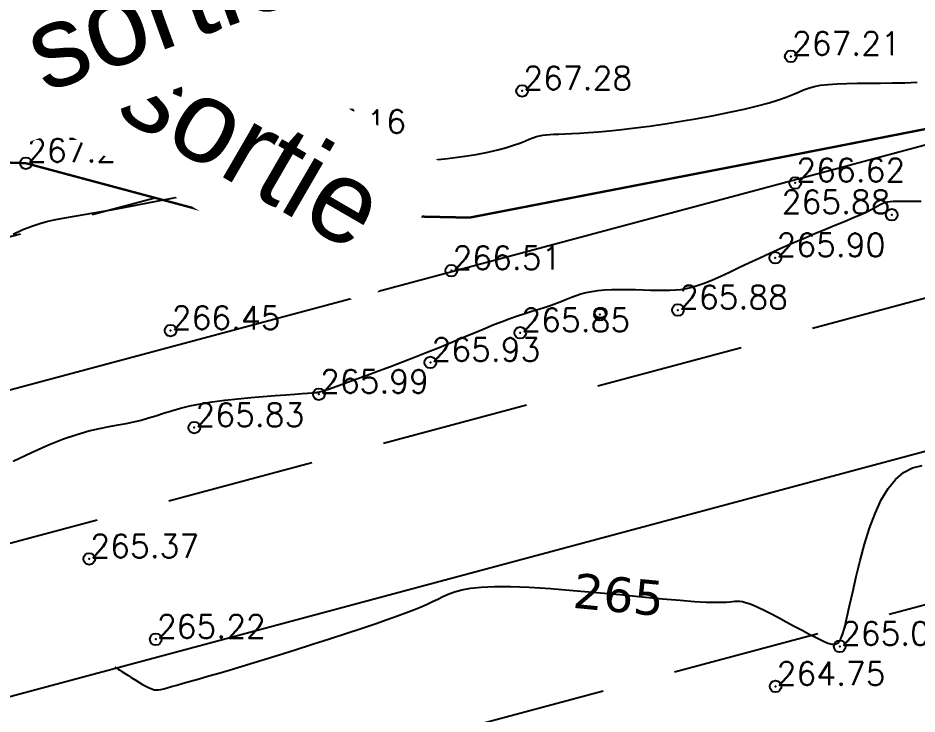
# Model space of a CAD drawing. Header units: millimetres. Extents: x 524954 to 526204, y 9523489 to 9524010.
# Drawn here: x 525491.1 to 525529.64, y 9523524.63 to 9523554.47 of the extents above; entities that cross this region are included whole.
import ezdxf
from ezdxf import colors
from ezdxf.entities.mleader import LeaderData, LeaderLine
from ezdxf.enums import TextEntityAlignment as Align
from ezdxf.math import Vec2, Vec3

# ---------------------------------------------------------------- set-up
doc = ezdxf.new("R2010")
doc.units = ezdxf.units.MM
doc.header["$PDMODE"] = 32
doc.header["$PDSIZE"] = 0.5
doc.linetypes.add('ACAD_ISO12W100', pattern=[21, 12, -3, 0, -3, 0, -3])
doc.linetypes.add('CACHE2', pattern=[4.7625, 3.175, -1.5875])
for name, color, linetype in [('Bord Fleuve', 4, 'ACAD_ISO12W100'), ('CN_01_00', 3, 'Continuous'), ('CN_02_00', 4, 'Continuous'), ('CN_05_00', 6, 'Continuous'), ('Cotation Courbes de niveau', 7, 'Continuous'), ('ETQ IMPAIR', 7, 'Continuous'), ('ETQ PAIR', 7, 'Continuous'), ('TopoAlt', 3, 'Continuous'), ('TOPOJIS', 7, 'Continuous'), ('Toponomie', 7, 'CACHE2')]:
    doc.layers.add(name, color=color, linetype=linetype)
doc.styles.add('Simplex 1.0', font='Simplex.shx', dxfattribs={"width": 0.99, "height": 1})
doc.styles.get("Standard").update_dxf_attribs({"font": 'arial.ttf'})
doc.styles.add('Verdana 1.0', font='verdana.ttf', dxfattribs={"width": 0.99, "height": 1})

# ---------------------------------------------------------------- blocks, each defined once
blk = doc.blocks.new('TCPOINT M')
at = {"color": 0}
blk.add_point((0, 0), dxfattribs=at)
at = {"layer": 'TopoAlt', "style": 'Simplex 1.0', "width": 0.99}
blk.add_attdef('ALT', (0.15, 0.15), '', height=1, dxfattribs=at)

msp = doc.modelspace()

# ---------------------------------------------------------------- hatches: boundary and pattern name
at = {"layer": 'Bord Fleuve', "ltscale": 0.5}
h = msp.add_hatch(dxfattribs=at)
h.set_pattern_fill('ANSI33', color=256, scale=2, angle=330, style=0)
h.paths.add_polyline_path([(526101.715, 9523771.778), (526101.498, 9523728.689), (526067.042, 9523702.1), (526048.223, 9523678.528), (526031.816, 9523676.184), (526027.837, 9523671.249), (526016.46, 9523661.911), (526012.684, 9523655.259), (526010.342, 9523652.337), (526009.349, 9523649.826), (526002.836, 9523644.901), (526001.359, 9523638.704), (525998.552, 9523634.868), (525992.641, 9523630.59), (525971.373, 9523621.771), (525946.333, 9523622.282), (525936.503, 9523619.892), (525930.695, 9523617.923), (525919.699, 9523615.395), (525895.841, 9523612.948), (525885.599, 9523613.628), (525875.196, 9523613.421), (525867.372, 9523614.558), (525859.164, 9523613.749), (525850.68, 9523611.584), (525842.877, 9523609.413), (525834.137, 9523605.724), (525821.783, 9523602.11), (525815.903, 9523600.185), (525796.184, 9523594.113), (525774.026, 9523585.199), (525767.099, 9523581.761), (525763.989, 9523580.32), (525760.33, 9523578.539), (525748.039, 9523572.413), (525744.059, 9523571.766), (525739.195, 9523569.005), (525726.381, 9523563.785), (525719.788, 9523561.814), (525707.248, 9523554.536), (525700.147, 9523552.212), (525692.212, 9523549.16), (525674.921, 9523545.702), (525662.522, 9523542.332), (525644.942, 9523541.016), (525635.899, 9523540.053), (525621.612, 9523536.522), (525609.298, 9523533.789), (525593.484, 9523529.477), (525590.482, 9523529.837), (525587.338, 9523528.188), (525575.413, 9523524.864), (525573.541, 9523524.376), (525537.559, 9523507.804), (525536.053, 9523507.312), (525509.961, 9523500.658), (525472.702, 9523501.018), (525453.195, 9523495.13), (525425.264, 9523493.316), (525409.725, 9523500.229), (525383.624, 9523517.145), (525374.857, 9523528.592), (525397.503, 9523550.219), (525408.728, 9523544.096), (525423.511, 9523536.311), (525445.736, 9523537.578), (525453.966, 9523539.782), (525464.454, 9523546.087), (525473.153, 9523547.827), (525482.046, 9523548.599), (525491.438, 9523548.246), (525499.251, 9523546.152), (525510.455, 9523545.914), (525524.182, 9523548.573), (525533.752, 9523550.446), (525539.312, 9523550.42), (525543.959, 9523554.529), (525548.966, 9523556.567), (525556.157, 9523559.482), (525565.701, 9523562.659), (525575.687, 9523565.927), (525586.045, 9523569.089), (525592.726, 9523570.833), (525599.232, 9523573.013), (525615.849, 9523577.326), (525625.16, 9523582.583), (525628.685, 9523586.517), (525632.523, 9523586.625), (525648.079, 9523583.088), (525655.429, 9523583.638), (525665.347, 9523586.334), (525670.505, 9523587.365), (525674.974, 9523592.31), (525681.363, 9523595.427), (525690.374, 9523596.897), (525696.726, 9523596.667), (525703.112, 9523600.372), (525712.502, 9523603.181), (525720.951, 9523606.622), (525729.973, 9523611.744), (525735.094, 9523612.577), (525741.896, 9523615.967), (525746.088, 9523618.007), (525749.05, 9523619.379), (525756.94, 9523623.296), (525766.831, 9523627.898), (525804.249, 9523638.101), (525817.576, 9523642.025), (525828.432, 9523644.919), (525839.805, 9523649.896), (525846.166, 9523651.166), (525855.839, 9523655.822), (525867.776, 9523655.711), (525877.503, 9523655.632), (525886.144, 9523654.198), (525894.786, 9523653.829), (525911.157, 9523655.506), (525918.652, 9523656.801), (525925.004, 9523658.249), (525933.183, 9523660.832), (525939.613, 9523663.374), (525944.509, 9523665.893), (525950.393, 9523669.022), (525957.623, 9523672.73), (525962.986, 9523676.276), (525970.165, 9523679.965), (525973.599, 9523682.924), (525976.261, 9523684.646), (525980.145, 9523686.246), (525987.591, 9523689.162), (525991.967, 9523692.966), (525998.543, 9523697.851), (526003.542, 9523703.73), (526012.581, 9523711.677), (526026.66, 9523716.709), (526030.85, 9523726.011), (526046.387, 9523740.613), (526052.355, 9523745.599), (526061.927, 9523759.011), (526073.275, 9523760.379), (526077.818, 9523761.95), (526083.981, 9523762.217)])
h.paths.add_polyline_path([(525512.661, 9523516.101), (525534.357, 9523523.257), (525535.319, 9523520.342), (525513.623, 9523513.186)], flags=24)
h.paths.add_polyline_path([(525743.331, 9523593.045), (525764.315, 9523602.078), (525765.529, 9523599.259), (525744.545, 9523590.226)], flags=24)
h.paths.add_polyline_path([(525983.194, 9523662.071), (526001.508, 9523675.73), (526003.343, 9523673.269), (525985.029, 9523659.611)], flags=24)

# ---------------------------------------------------------------- linework, layer by layer
at = {"layer": 'Bord Fleuve', "ltscale": 0.35, "flags": 128}
msp.add_lwpolyline([(525394.064, 9523546.741, 0.1, 0.1, 0), (525403.511, 9523541.057, 0.1, 0.1, 0), (525423.511, 9523536.311, 0.1, 0.1, 0), (525445.736, 9523537.578, 0.1, 0.1, 0), (525453.966, 9523539.782, 0.1, 0.1, 0), (525464.454, 9523546.087, 0.1, 0.1, 0), (525473.153, 9523547.827, 0.1, 0.1, 0), (525482.046, 9523548.599, 0.1, 0.1, 0), (525491.438, 9523548.246, 0.1, 0.1, 0), (525499.251, 9523546.152, 0.1, 0.1, 0), (525510.455, 9523545.914, 0.1, 0.1, 0), (525524.182, 9523548.573, 0.1, 0.1, 0), (525533.752, 9523550.446, 0.1, 0.1, 0), (525539.312, 9523550.42, 0.1, 0.1, 0), (525543.959, 9523554.529, 0.1, 0.1, 0), (525548.966, 9523556.567, 0.1, 0.1, 0), (525556.157, 9523559.482, 0.1, 0.1, 0), (525565.701, 9523562.659, 0.1, 0.1, 0), (525575.687, 9523565.927, 0.1, 0.1, 0), (525586.045, 9523569.089, 0.1, 0.1, 0), (525592.726, 9523570.833, 0.1, 0.1, 0), (525599.232, 9523573.013, 0.1, 0.1, 0), (525615.849, 9523577.326, 0.1, 0.1, 0), (525625.16, 9523582.583, 0.1, 0.1, 0), (525628.685, 9523586.517, 0.1, 0.1, 0), (525632.523, 9523586.625, 0.1, 0.1, 0), (525648.079, 9523583.088, 0.1, 0.1, 0), (525655.429, 9523583.638, 0.1, 0.1, 0), (525665.347, 9523586.334, 0.1, 0.1, 0), (525670.505, 9523587.365, 0.1, 0.1, 0), (525674.974, 9523592.31, 0.1, 0.1, 0), (525674.974, 9523592.31, 0.1, 0.1, 0), (525681.363, 9523595.427, 0.1, 0.1, 0), (525681.363, 9523595.427, 0.1, 0.1, 0), (525690.374, 9523596.897, 0.1, 0.1, 0), (525696.726, 9523596.667, 0.1, 0.1, 0), (525703.112, 9523600.372, 0.1, 0.1, 0), (525712.502, 9523603.181, 0.1, 0.1, 0), (525712.502, 9523603.181, 0.1, 0.1, 0), (525720.951, 9523606.622, 0.1, 0.1, 0), (525729.973, 9523611.744, 0.1, 0.1, 0), (525735.094, 9523612.577, 0.1, 0.1, 0), (525741.896, 9523615.967, 0.1, 0.1, 0), (525746.088, 9523618.007, 0.1, 0.1, 0), (525749.05, 9523619.379, 0.1, 0.1, 0), (525756.94, 9523623.296, 0.1, 0.1, 0), (525766.831, 9523627.898, 0.1, 0.1, 0), (525804.249, 9523638.101, 0.1, 0.1, 0), (525817.576, 9523642.025, 0.1, 0.1, 0), (525828.432, 9523644.919, 0.1, 0.1, 0), (525839.805, 9523649.896, 0.1, 0.1, 0), (525846.166, 9523651.166, 0.1, 0.1, 0), (525855.839, 9523655.822, 0.1, 0.1, 0), (525867.776, 9523655.711, 0.1, 0.1, 0), (525877.503, 9523655.632, 0.1, 0.1, 0), (525886.144, 9523654.198, 0.1, 0.1, 0), (525894.786, 9523653.829, 0.1, 0.1, 0), (525911.157, 9523655.506, 0.1, 0.1, 0), (525918.652, 9523656.801, 0.1, 0.1, 0), (525925.004, 9523658.249, 0.1, 0.1, 0), (525933.183, 9523660.832, 0.1, 0.1, 0), (525939.613, 9523663.374, 0.1, 0.1, 0), (525944.509, 9523665.893, 0.1, 0.1, 0), (525950.393, 9523669.022, 0.1, 0.1, 0), (525957.623, 9523672.73, 0.1, 0.1, 0), (525962.986, 9523676.276, 0.1, 0.1, 0), (525970.165, 9523679.965, 0.1, 0.1, 0), (525970.165, 9523679.965, 0.1, 0.1, 0), (525973.599, 9523682.924, 0.1, 0.1, 0), (525976.261, 9523684.646, 0.1, 0.1, 0), (525980.145, 9523686.246, 0.1, 0.1, 0), (525987.591, 9523689.162, 0.1, 0.1, 0), (525991.967, 9523692.966, 0.1, 0.1, 0), (525998.543, 9523697.851, 0.1, 0.1, 0), (526003.542, 9523703.73, 0.1, 0.1, 0), (526012.581, 9523711.677, 0.1, 0.1, 0), (526026.66, 9523716.709, 0.1, 0.1, 0), (526030.85, 9523726.011, 0.1, 0.1, 0), (526046.387, 9523740.613, 0.1, 0.1, 0), (526052.355, 9523745.599, 0.1, 0.1, 0), (526061.927, 9523759.011, 0.1, 0.1, 0), (526073.275, 9523760.379, 0.1, 0.1, 0), (526077.818, 9523761.95, 0.1, 0.1, 0), (526083.981, 9523762.217, 0.1, 0.1, 0), (526101.715, 9523771.778, 0, 0, 0)], format="xyseb", dxfattribs=at)
at = {"layer": 'CN_01_00', "elevation": 267, "flags": 128}
msp.add_lwpolyline([(525490.891, 9523545.211), (525491.313, 9523545.4), (525491.691, 9523545.55), (525492.04, 9523545.668), (525492.379, 9523545.761), (525492.727, 9523545.839), (525493.103, 9523545.909), (525493.527, 9523545.981), (525494.017, 9523546.061), (525494.591, 9523546.159), (525495.263, 9523546.28), (525496.012, 9523546.422), (525496.812, 9523546.577), (525497.636, 9523546.741), (525498.457, 9523546.907), (525499.25, 9523547.071), (525499.987, 9523547.225), (525500.641, 9523547.364), (525501.194, 9523547.483), (525501.651, 9523547.584), (525502.027, 9523547.668), (525502.335, 9523547.738), (525502.591, 9523547.794), (525502.807, 9523547.841), (525502.998, 9523547.878), (525503.177, 9523547.91), (525503.358, 9523547.936), (525503.552, 9523547.96), (525503.769, 9523547.981), (525504.02, 9523548.003), (525504.314, 9523548.025), (525504.663, 9523548.05), (525505.075, 9523548.079), (525505.563, 9523548.112), (525506.131, 9523548.152), (525506.763, 9523548.199), (525507.438, 9523548.252), (525508.136, 9523548.312), (525508.836, 9523548.379), (525509.517, 9523548.452), (525510.158, 9523548.533), (525510.739, 9523548.621), (525511.243, 9523548.715), (525511.674, 9523548.814), (525512.04, 9523548.915), (525512.348, 9523549.014), (525512.608, 9523549.109), (525512.827, 9523549.196), (525513.014, 9523549.274), (525513.176, 9523549.339), (525513.321, 9523549.39), (525513.458, 9523549.427), (525513.595, 9523549.453), (525513.738, 9523549.471), (525513.896, 9523549.483), (525514.076, 9523549.491), (525514.287, 9523549.499), (525514.536, 9523549.508), (525514.829, 9523549.52), (525515.168, 9523549.538), (525515.554, 9523549.563), (525515.985, 9523549.596), (525516.463, 9523549.639), (525516.987, 9523549.693), (525517.558, 9523549.76), (525518.175, 9523549.842), (525518.836, 9523549.939), (525519.526, 9523550.049), (525520.228, 9523550.17), (525520.923, 9523550.298), (525521.596, 9523550.432), (525522.227, 9523550.568), (525522.799, 9523550.703), (525523.295, 9523550.836), (525523.703, 9523550.963), (525524.037, 9523551.084), (525524.314, 9523551.196), (525524.553, 9523551.298), (525524.774, 9523551.39), (525524.994, 9523551.47), (525525.232, 9523551.537), (525525.508, 9523551.589), (525525.836, 9523551.626), (525526.212, 9523551.65), (525526.631, 9523551.665), (525527.085, 9523551.673), (525527.567, 9523551.677), (525528.071, 9523551.681), (525528.59, 9523551.687), (525529.116, 9523551.698), (525529.643, 9523551.717)], dxfattribs=at)
at = {"layer": 'CN_02_00', "flags": 128}
for points, elevation in [([(525490.685, 9523551.547), (525491.313, 9523551.55), (525491.994, 9523551.573), (525492.733, 9523551.622), (525493.52, 9523551.696), (525494.336, 9523551.793), (525495.166, 9523551.912), (525495.992, 9523552.051), (525496.798, 9523552.209), (525497.567, 9523552.384), (525498.283, 9523552.574), (525498.932, 9523552.778), (525499.525, 9523552.992), (525500.072, 9523553.211), (525500.587, 9523553.43), (525501.084, 9523553.645), (525501.575, 9523553.852), (525502.073, 9523554.046), (525502.59, 9523554.222), (525503.138, 9523554.378), (525503.713, 9523554.511)], 268), ([(525490.897, 9523535.474), (525491.685, 9523535.849), (525492.406, 9523536.168), (525493.052, 9523536.423), (525493.627, 9523536.619), (525494.139, 9523536.767), (525494.598, 9523536.877), (525495.011, 9523536.96), (525495.387, 9523537.027), (525495.735, 9523537.088), (525496.062, 9523537.154), (525496.378, 9523537.233), (525496.69, 9523537.323), (525497.007, 9523537.422), (525497.335, 9523537.527), (525497.683, 9523537.633), (525498.059, 9523537.739), (525498.471, 9523537.839), (525498.926, 9523537.932), (525499.429, 9523538.015), (525499.966, 9523538.087), (525500.521, 9523538.15), (525501.076, 9523538.204), (525501.616, 9523538.25), (525502.122, 9523538.288), (525502.579, 9523538.321), (525502.969, 9523538.347), (525503.279, 9523538.369), (525503.517, 9523538.386), (525503.692, 9523538.4), (525503.814, 9523538.41), (525503.895, 9523538.418), (525503.944, 9523538.423), (525503.971, 9523538.427), (525503.989, 9523538.43), (525504.006, 9523538.433), (525504.031, 9523538.439), (525504.075, 9523538.452), (525504.146, 9523538.474), (525504.254, 9523538.509), (525504.407, 9523538.562), (525504.614, 9523538.634), (525504.885, 9523538.73), (525505.225, 9523538.852), (525505.626, 9523538.997), (525506.074, 9523539.161), (525506.558, 9523539.34), (525507.065, 9523539.53), (525507.583, 9523539.726), (525508.099, 9523539.926), (525508.601, 9523540.124), (525509.078, 9523540.318), (525509.531, 9523540.505), (525509.962, 9523540.686), (525510.372, 9523540.859), (525510.763, 9523541.024), (525511.139, 9523541.18), (525511.5, 9523541.325), (525511.849, 9523541.46), (525512.188, 9523541.584), (525512.515, 9523541.697), (525512.83, 9523541.802), (525513.132, 9523541.9), (525513.42, 9523541.992), (525513.693, 9523542.081), (525513.949, 9523542.166), (525514.188, 9523542.251), (525514.409, 9523542.335), (525514.619, 9523542.419), (525514.822, 9523542.499), (525515.025, 9523542.574), (525515.234, 9523542.643), (525515.454, 9523542.703), (525515.693, 9523542.753), (525515.956, 9523542.792), (525516.247, 9523542.817), (525516.561, 9523542.831), (525516.891, 9523542.836), (525517.229, 9523542.834), (525517.568, 9523542.828), (525517.9, 9523542.818), (525518.219, 9523542.808), (525518.518, 9523542.801), (525518.791, 9523542.797), (525519.043, 9523542.8), (525519.283, 9523542.813), (525519.517, 9523542.838), (525519.754, 9523542.879), (525520, 9523542.938), (525520.264, 9523543.019), (525520.553, 9523543.123), (525520.873, 9523543.253), (525521.223, 9523543.407), (525521.601, 9523543.58), (525522.002, 9523543.769), (525522.426, 9523543.969), (525522.87, 9523544.179), (525523.33, 9523544.392), (525523.803, 9523544.607), (525524.288, 9523544.819), (525524.774, 9523545.026), (525525.253, 9523545.227), (525525.717, 9523545.418), (525526.156, 9523545.598), (525526.56, 9523545.766), (525526.922, 9523545.918), (525527.231, 9523546.053), (525527.482, 9523546.169), (525527.681, 9523546.268), (525527.837, 9523546.351), (525527.959, 9523546.419), (525528.057, 9523546.474), (525528.14, 9523546.518), (525528.217, 9523546.552), (525528.296, 9523546.578), (525528.387, 9523546.597), (525528.493, 9523546.61), (525528.614, 9523546.619), (525528.755, 9523546.623), (525528.917, 9523546.625), (525529.102, 9523546.626), (525529.312, 9523546.625), (525529.549, 9523546.625), (525529.815, 9523546.626)], 266)]:
    msp.add_lwpolyline(points, dxfattribs=dict(at, elevation=elevation))
at = {"layer": 'CN_05_00', "elevation": 265, "flags": 128}
msp.add_lwpolyline([(525495.271, 9523526.636), (525495.272, 9523526.636), (525495.275, 9523526.633), (525495.286, 9523526.627), (525495.306, 9523526.613), (525495.339, 9523526.592), (525495.389, 9523526.559), (525495.458, 9523526.514), (525495.55, 9523526.454), (525495.667, 9523526.378), (525495.804, 9523526.289), (525495.956, 9523526.193), (525496.115, 9523526.093), (525496.277, 9523525.994), (525496.435, 9523525.901), (525496.584, 9523525.819), (525496.716, 9523525.752), (525496.83, 9523525.703), (525496.93, 9523525.673), (525497.024, 9523525.66), (525497.12, 9523525.662), (525497.226, 9523525.68), (525497.35, 9523525.711), (525497.5, 9523525.754), (525497.684, 9523525.808), (525497.909, 9523525.873), (525498.179, 9523525.948), (525498.496, 9523526.037), (525498.863, 9523526.141), (525499.283, 9523526.261), (525499.759, 9523526.399), (525500.293, 9523526.556), (525500.889, 9523526.735), (525501.546, 9523526.936), (525502.249, 9523527.154), (525502.979, 9523527.384), (525503.719, 9523527.619), (525504.45, 9523527.854), (525505.155, 9523528.084), (525505.814, 9523528.302), (525506.409, 9523528.503), (525506.928, 9523528.682), (525507.375, 9523528.841), (525507.759, 9523528.984), (525508.091, 9523529.113), (525508.381, 9523529.232), (525508.638, 9523529.343), (525508.872, 9523529.45), (525509.092, 9523529.555), (525509.311, 9523529.662), (525509.543, 9523529.766), (525509.807, 9523529.864), (525510.119, 9523529.95), (525510.498, 9523530.021), (525510.961, 9523530.072), (525511.524, 9523530.1), (525512.206, 9523530.098), (525513.016, 9523530.066), (525513.925, 9523530.008), (525514.899, 9523529.93), (525515.902, 9523529.841), (525516.898, 9523529.747), (525517.851, 9523529.655), (525518.726, 9523529.572), (525519.486, 9523529.505), (525520.105, 9523529.459), (525520.594, 9523529.432), (525520.97, 9523529.421), (525521.253, 9523529.421), (525521.462, 9523529.429), (525521.615, 9523529.442), (525521.733, 9523529.456), (525521.833, 9523529.466), (525521.932, 9523529.47), (525522.038, 9523529.465), (525522.155, 9523529.447), (525522.289, 9523529.414), (525522.444, 9523529.364), (525522.626, 9523529.293), (525522.839, 9523529.2), (525523.089, 9523529.08), (525523.377, 9523528.934), (525523.695, 9523528.767), (525524.032, 9523528.586), (525524.376, 9523528.401), (525524.716, 9523528.219), (525525.042, 9523528.046), (525525.341, 9523527.893), (525525.603, 9523527.765), (525525.818, 9523527.671), (525525.993, 9523527.621), (525526.136, 9523527.623), (525526.253, 9523527.687), (525526.354, 9523527.824), (525526.447, 9523528.041), (525526.538, 9523528.349), (525526.637, 9523528.757), (525526.751, 9523529.269), (525526.882, 9523529.866), (525527.031, 9523530.522), (525527.2, 9523531.211), (525527.39, 9523531.91), (525527.604, 9523532.593), (525527.842, 9523533.234), (525528.106, 9523533.808), (525528.397, 9523534.295), (525528.717, 9523534.688), (525529.066, 9523534.986), (525529.445, 9523535.187), (525529.855, 9523535.289)], dxfattribs=at)

# ---------------------------------------------------------------- block references
at = {"layer": 'TOPOJIS'}
ref = msp.add_blockref('TCPOINT M', (525524.229, 9523552.829, 267.21), dxfattribs=at)
ref.add_attrib('ALT', '267.21', (525524.279, 9523552.879, 267.21), dxfattribs={"layer": 'TopoAlt', "height": 1, "style": 'Simplex 1.0', "width": 0.99})
ref = msp.add_blockref('TCPOINT M', (525512.711, 9523551.346, 267.28), dxfattribs=at)
ref.add_attrib('ALT', '267.28', (525512.761, 9523551.396, 267.28), dxfattribs={"layer": 'TopoAlt', "height": 1, "style": 'Simplex 1.0', "width": 0.99})
ref = msp.add_blockref('TCPOINT M', (525503.016, 9523549.481, 267.16), dxfattribs=at)
ref.add_attrib('ALT', '267.16', (525503.066, 9523549.531, 267.16), dxfattribs={"layer": 'TopoAlt', "height": 1, "style": 'Simplex 1.0', "width": 0.99})
ref = msp.add_blockref('TCPOINT M', (525491.438, 9523548.246, 267.27), dxfattribs=at)
ref.add_attrib('ALT', '267.27', (525491.488, 9523548.296, 267.27), dxfattribs={"layer": 'TopoAlt', "height": 1, "style": 'Simplex 1.0', "width": 0.99})
ref = msp.add_blockref('TCPOINT M', (525524.416, 9523547.4, 266.62), dxfattribs=at)
ref.add_attrib('ALT', '266.62', (525524.466, 9523547.45, 266.62), dxfattribs={"layer": 'TopoAlt', "height": 1, "style": 'Simplex 1.0', "width": 0.99})
ref = msp.add_blockref('TCPOINT M', (525528.556, 9523546.037, 265.88), dxfattribs=at)
ref.add_attrib('ALT', '265.88', dxfattribs={"layer": 'TopoAlt', "height": 1, "style": 'Simplex 1.0', "width": 0.99}).set_placement((525528.506, 9523546.087, 265.88), align=Align.RIGHT)
ref = msp.add_blockref('TCPOINT M', (525523.565, 9523544.191, 265.9), dxfattribs=at)
ref.add_attrib('ALT', '265.90', (525523.615, 9523544.241, 265.9), dxfattribs={"layer": 'TopoAlt', "height": 1, "style": 'Simplex 1.0', "width": 0.99})
ref = msp.add_blockref('TCPOINT M', (525509.676, 9523543.641, 266.51), dxfattribs=at)
ref.add_attrib('ALT', '266.51', (525509.726, 9523543.691, 266.51), dxfattribs={"layer": 'TopoAlt', "height": 1, "style": 'Simplex 1.0', "width": 0.99})
ref = msp.add_blockref('TCPOINT M', (525519.39, 9523541.953, 265.88), dxfattribs=at)
ref.add_attrib('ALT', '265.88', (525519.44, 9523542.003, 265.88), dxfattribs={"layer": 'TopoAlt', "height": 1, "style": 'Simplex 1.0', "width": 0.99})
ref = msp.add_blockref('TCPOINT M', (525497.639, 9523541.07, 266.45), dxfattribs=at)
ref.add_attrib('ALT', '266.45', (525497.689, 9523541.12, 266.45), dxfattribs={"layer": 'TopoAlt', "height": 1, "style": 'Simplex 1.0', "width": 0.99})
ref = msp.add_blockref('TCPOINT M', (525512.627, 9523540.978, 265.85), dxfattribs=at)
ref.add_attrib('ALT', '265.85', (525512.677, 9523541.028, 265.85), dxfattribs={"layer": 'TopoAlt', "height": 1, "style": 'Simplex 1.0', "width": 0.99})
msp.add_blockref('TCPOINT M', (525516.045, 9523541.754, 265.82), dxfattribs=at)
ref = msp.add_blockref('TCPOINT M', (525508.776, 9523539.705, 265.93), dxfattribs=at)
ref.add_attrib('ALT', '265.93', (525508.826, 9523539.755, 265.93), dxfattribs={"layer": 'TopoAlt', "height": 1, "style": 'Simplex 1.0', "width": 0.99})
ref = msp.add_blockref('TCPOINT M', (525503.999, 9523538.34, 265.99), dxfattribs=at)
ref.add_attrib('ALT', '265.99', (525504.049, 9523538.39, 265.99), dxfattribs={"layer": 'TopoAlt', "height": 1, "style": 'Simplex 1.0', "width": 0.99})
ref = msp.add_blockref('TCPOINT M', (525498.657, 9523536.91, 265.83), dxfattribs=at)
ref.add_attrib('ALT', '265.83', (525498.707, 9523536.96, 265.83), dxfattribs={"layer": 'TopoAlt', "height": 1, "style": 'Simplex 1.0', "width": 0.99})
ref = msp.add_blockref('TCPOINT M', (525494.151, 9523531.282, 265.37), dxfattribs=at)
ref.add_attrib('ALT', '265.37', (525494.201, 9523531.332, 265.37), dxfattribs={"layer": 'TopoAlt', "height": 1, "style": 'Simplex 1.0', "width": 0.99})
ref = msp.add_blockref('TCPOINT M', (525497.004, 9523527.833, 265.22), dxfattribs=at)
ref.add_attrib('ALT', '265.22', (525497.054, 9523527.883, 265.22), dxfattribs={"layer": 'TopoAlt', "height": 1, "style": 'Simplex 1.0', "width": 0.99})
ref = msp.add_blockref('TCPOINT M', (525526.328, 9523527.531, 265.02), dxfattribs=at)
ref.add_attrib('ALT', '265.02', (525526.378, 9523527.581, 265.02), dxfattribs={"layer": 'TopoAlt', "height": 1, "style": 'Simplex 1.0', "width": 0.99})
ref = msp.add_blockref('TCPOINT M', (525523.574, 9523525.814, 264.75), dxfattribs=at)
ref.add_attrib('ALT', '264.75', (525523.624, 9523525.864, 264.75), dxfattribs={"layer": 'TopoAlt', "height": 1, "style": 'Simplex 1.0', "width": 0.99})

# ---------------------------------------------------------------- texts
at = {"layer": 'Cotation Courbes de niveau', "style": 'Verdana 1.0', "width": 0.99}
msp.add_text('265', height=1.5, rotation=354.6029, dxfattribs=at).set_placement((525516.849, 9523529.752, 265), align=Align.MIDDLE_CENTER)
at = {"layer": 'Toponomie', "insert": (525513.011, 9523516.969), "char_height": 4, "width": 97.05205, "attachment_point": 1, "rotation": 16.2208}
msp.add_mtext('FLEUVE CONGO', dxfattribs=at)

# ---------------------------------------------------------------- next in the draw order: leaders
at = {"layer": 'ETQ IMPAIR'}
ml = msp.add_multileader_mtext('Standard', dxfattribs=at)
ml.set_content('Bretelle de sortie', color=256)
ml.set_leader_properties()
ml.build(insert=Vec2(0, 0))
ml.multileader.update_dxf_attribs({"has_text_frame": 1, "dogleg_length": 2.5, "arrow_head_size": 3.5})
ctx = ml.context
ctx.base_point, ctx.char_height, ctx.arrow_head_size, ctx.landing_gap_size, ctx.plane_origin, ctx.plane_x_axis, ctx.plane_y_axis = Vec3(525474.152, 9523564.565), 3.5, 3.5, 0.8, Vec3(525502.429, 9523493.055), Vec3(0.864942, -0.501872), Vec3(0.501872, 0.864942)
ctx.text_align_type = 1
notes = []
notes.append((ctx, [(1, (1, 1, 0), (525471.989, 9523565.82), (0.864942, -0.501872), 2.5, [(0, [(525489.239, 9523620.947)], 0, [])])]))
ctx.mtext.insert, ctx.mtext.text_direction, ctx.mtext.rotation, ctx.mtext.alignment, ctx.mtext.flow_direction = Vec3(525491.361, 9523556.636), Vec3(0.864942, -0.501872), 5.757423, 2, 5
ctx.mtext.has_bg_fill, ctx.mtext.bg_color, ctx.mtext.bg_scale_factor, ctx.mtext.bg_transparency, ctx.mtext.use_window_bg_color = 1, -1027028792, 1.5, 0, 1
for ctx, leaders in notes:
    for number, flags, end, landing, length, lines in leaders:
        leader = LeaderData()
        leader.index, (leader.has_last_leader_line, leader.has_dogleg_vector, leader.attachment_direction) = number, flags
        leader.last_leader_point, leader.dogleg_vector, leader.dogleg_length = Vec3(end), Vec3(landing), length
        for number, points, colour, breaks in lines:
            line = LeaderLine()
            line.index, line.vertices, line.color, line.breaks = number, Vec3.list(points), colors.encode_raw_color(colour), breaks
            leader.lines.append(line)
        ctx.leaders.append(leader)

# ---------------------------------------------------------------- next in the draw order: leaders
at = {"layer": 'ETQ PAIR'}
ml = msp.add_multileader_mtext('Standard', dxfattribs=at)
ml.set_content('Bretelle de sortie', color=256)
ml.set_leader_properties()
ml.build(insert=Vec2(0, 0))
ml.multileader.update_dxf_attribs({"has_text_frame": 1, "dogleg_length": 2.5, "arrow_head_size": 3.5})
ctx = ml.context
ctx.base_point, ctx.char_height, ctx.arrow_head_size, ctx.landing_gap_size, ctx.plane_origin, ctx.plane_x_axis, ctx.plane_y_axis = Vec3(525467.903, 9523544.272), 3.5, 3.5, 0.8, Vec3(525502.429, 9523493.055), Vec3(0.940159, 0.340735), Vec3(-0.340735, 0.940159)
ctx.text_align_type = 1
notes = []
notes.append((ctx, [(0, (1, 1, 0), (525505.725, 9523557.98), (-0.940159, -0.340735), 2.5, [(0, [(525489.239, 9523620.947)], 0, [])])]))
ctx.mtext.insert, ctx.mtext.text_direction, ctx.mtext.rotation, ctx.mtext.alignment, ctx.mtext.flow_direction = Vec3(525485.032, 9523552.372), Vec3(0.940159, 0.340735), 0.347698, 2, 5
ctx.mtext.has_bg_fill, ctx.mtext.bg_color, ctx.mtext.bg_scale_factor, ctx.mtext.bg_transparency, ctx.mtext.use_window_bg_color = 1, -1027028792, 1.5, 0, 1
for ctx, leaders in notes:
    for number, flags, end, landing, length, lines in leaders:
        leader = LeaderData()
        leader.index, (leader.has_last_leader_line, leader.has_dogleg_vector, leader.attachment_direction) = number, flags
        leader.last_leader_point, leader.dogleg_vector, leader.dogleg_length = Vec3(end), Vec3(landing), length
        for number, points, colour, breaks in lines:
            line = LeaderLine()
            line.index, line.vertices, line.color, line.breaks = number, Vec3.list(points), colors.encode_raw_color(colour), breaks
            leader.lines.append(line)
        ctx.leaders.append(leader)

doc.saveas('drawing.dxf')
